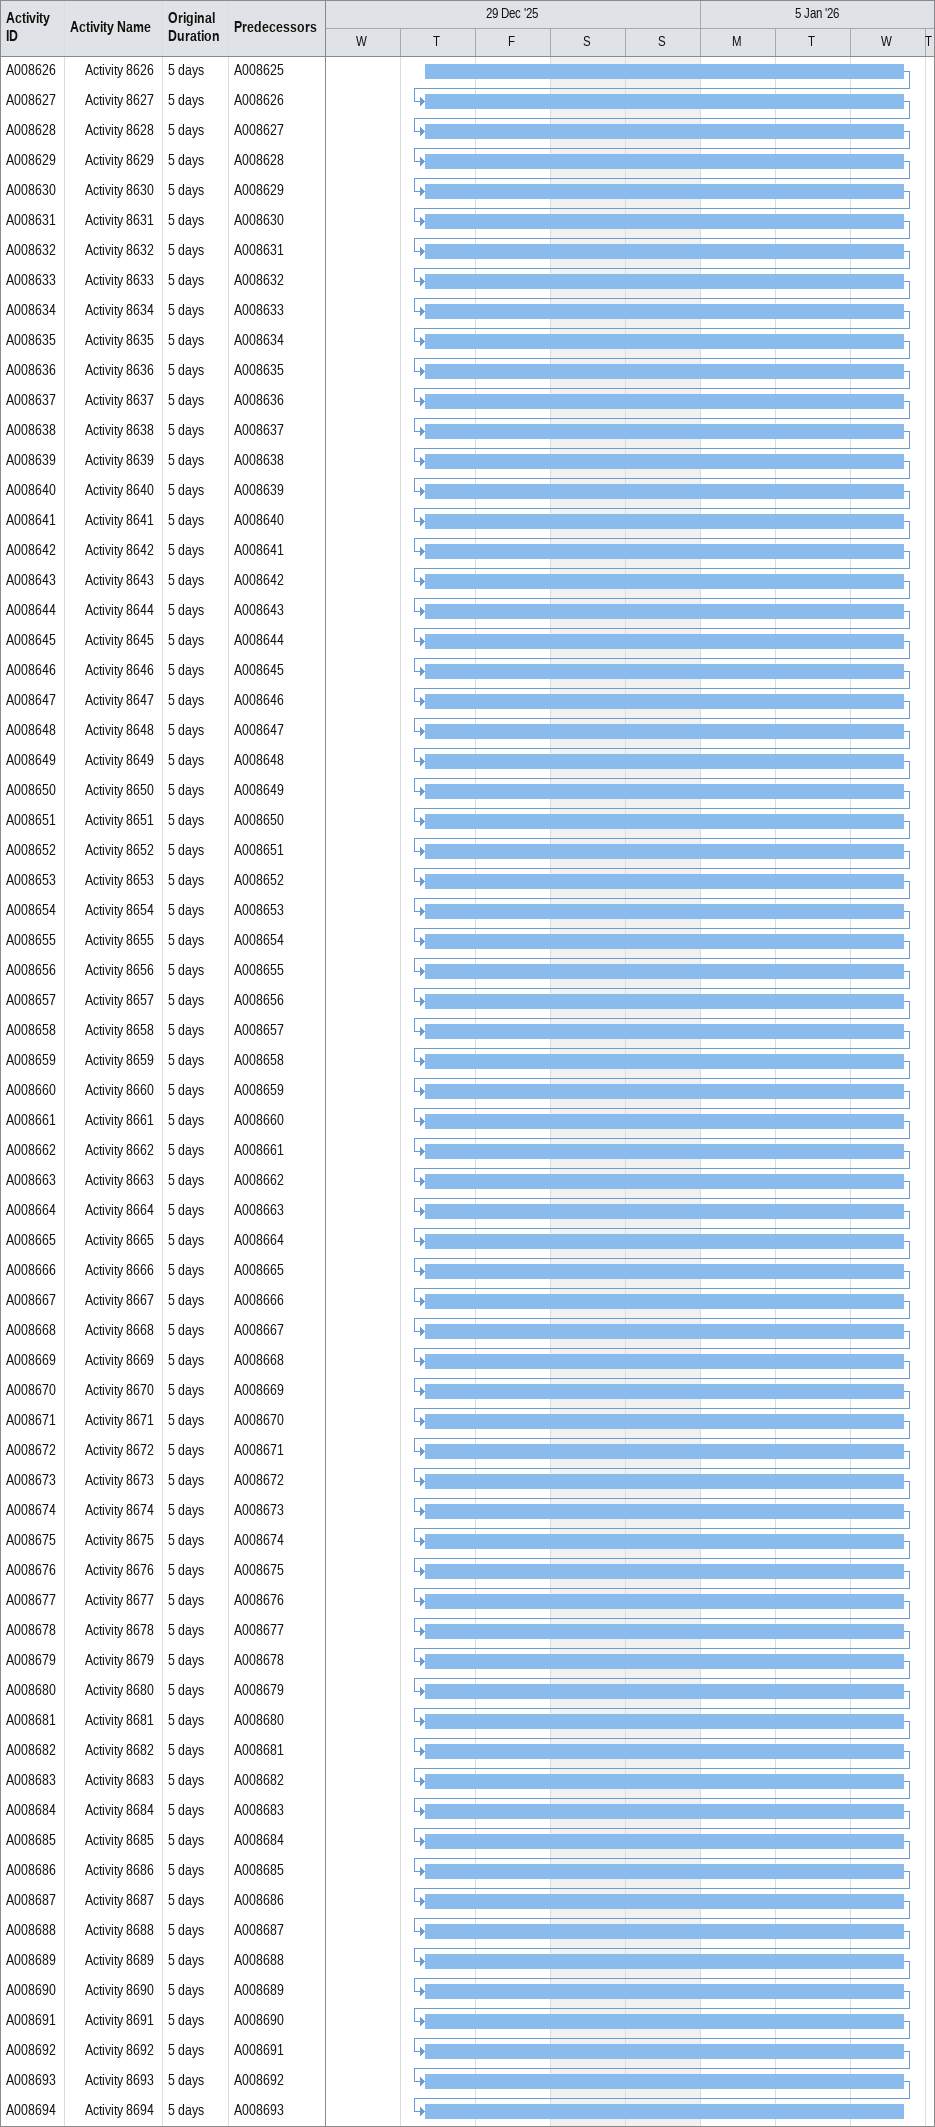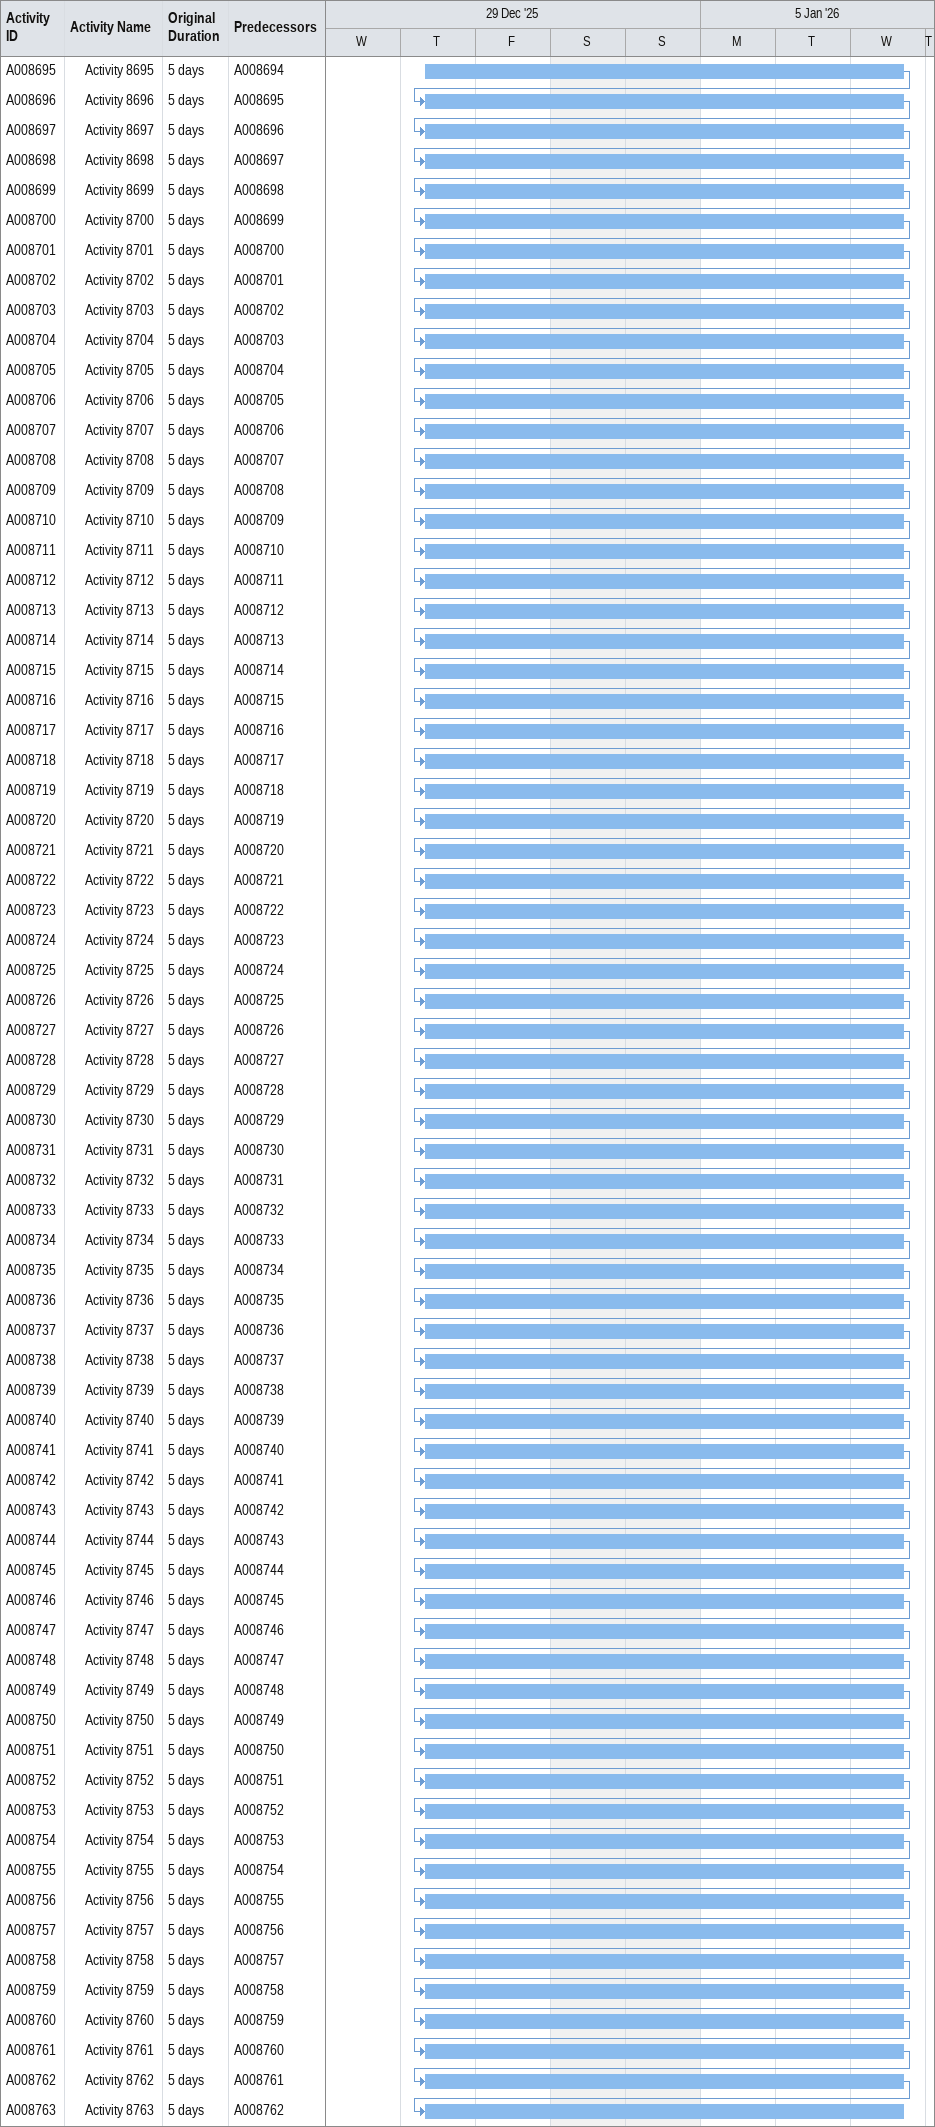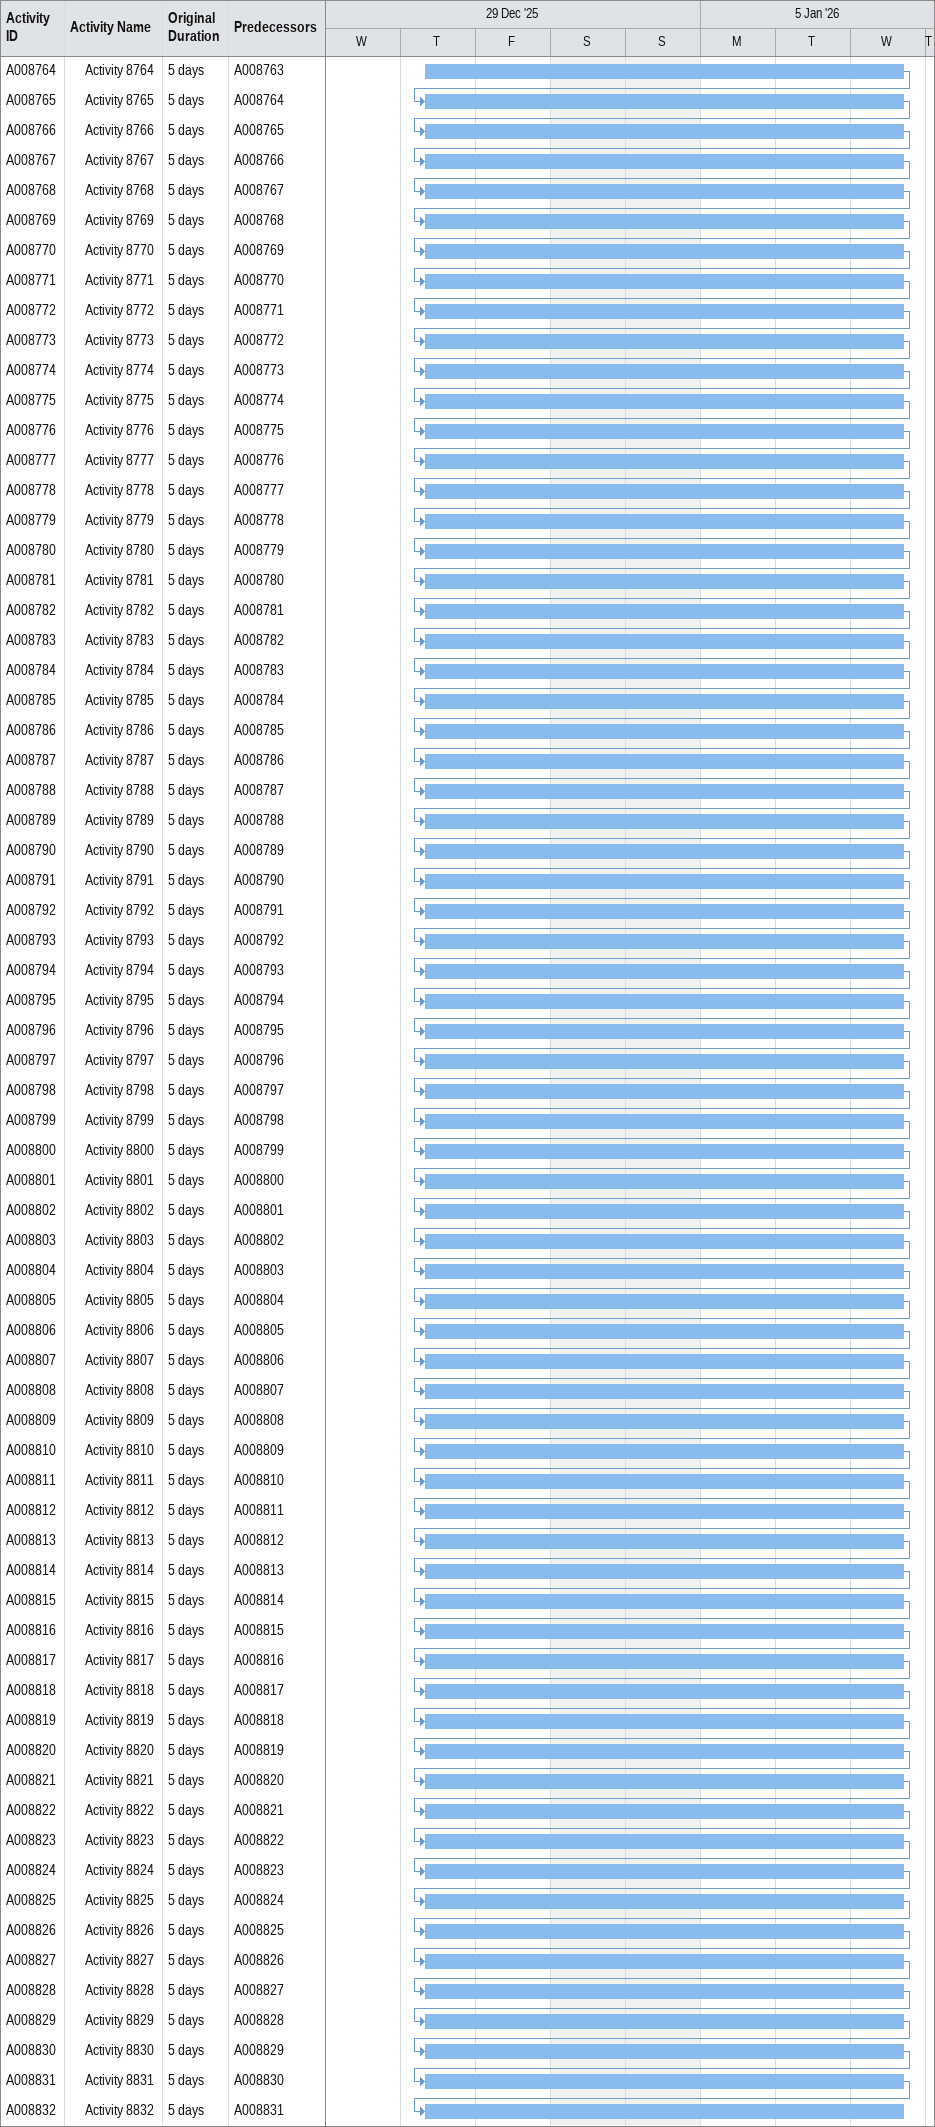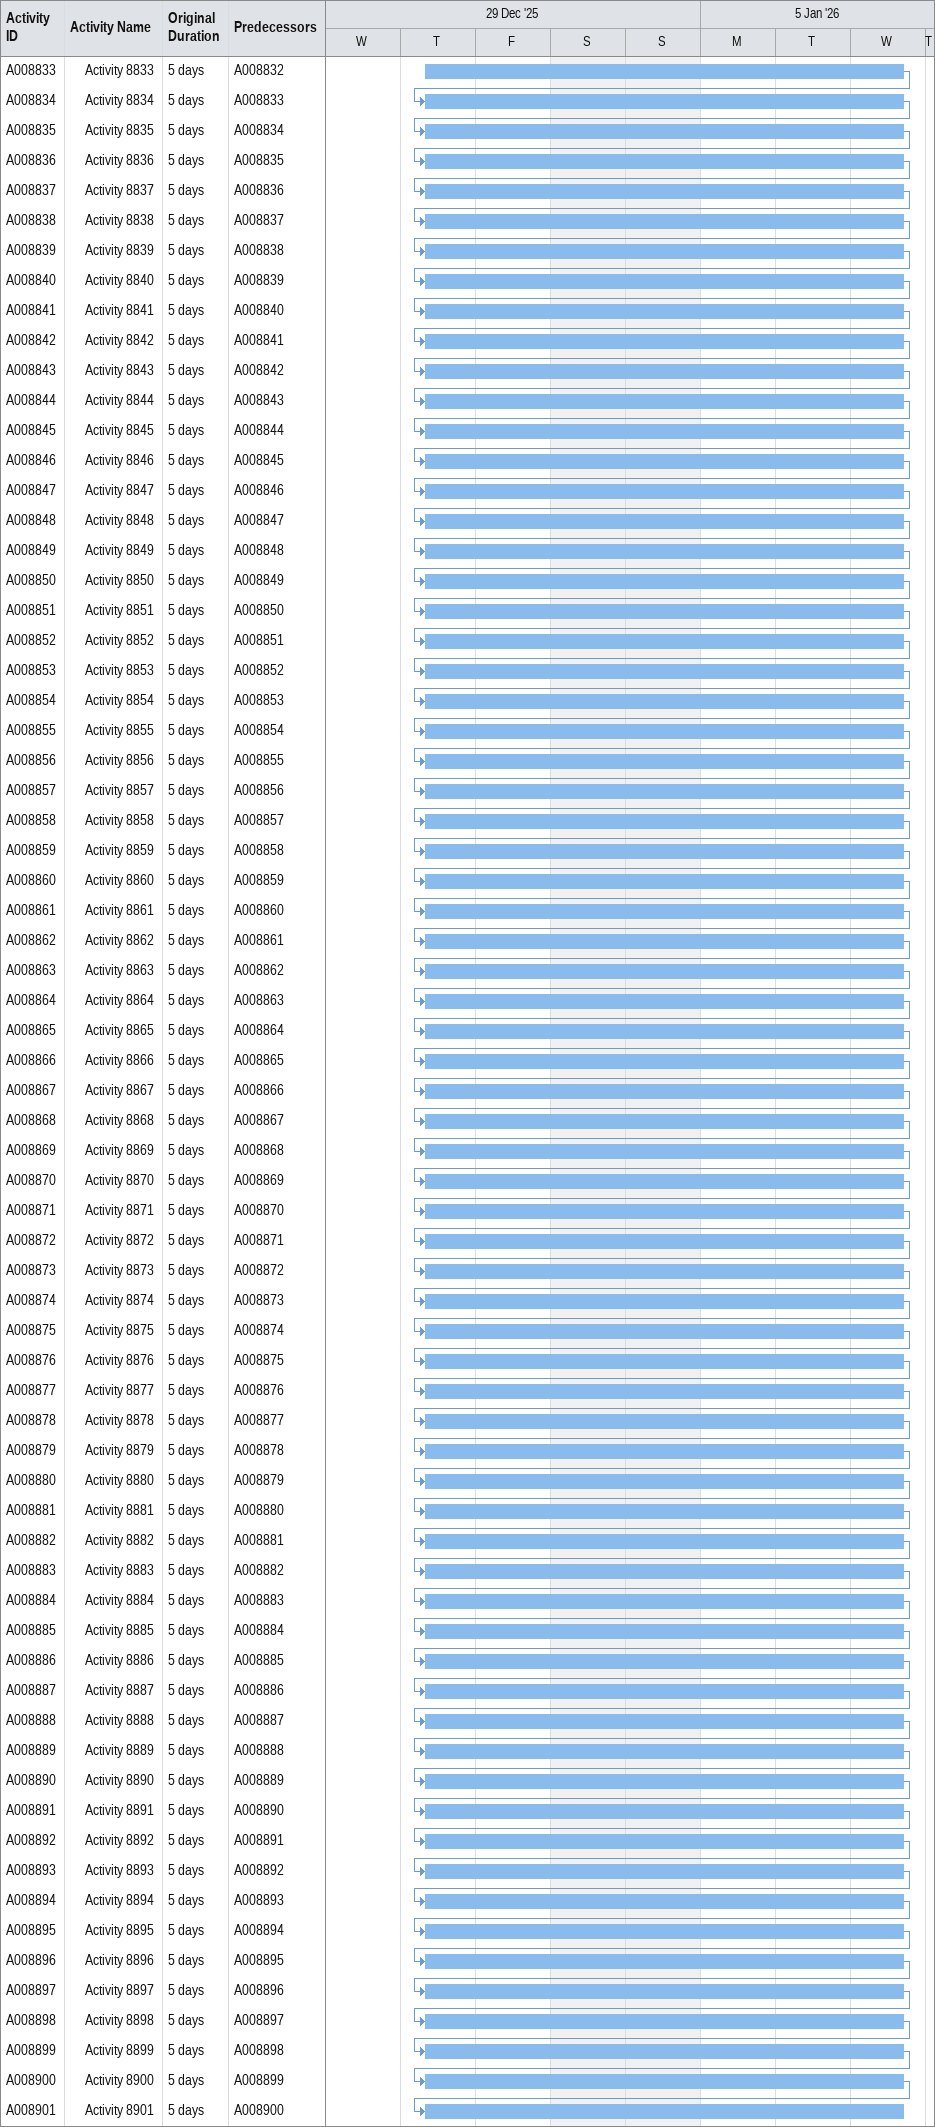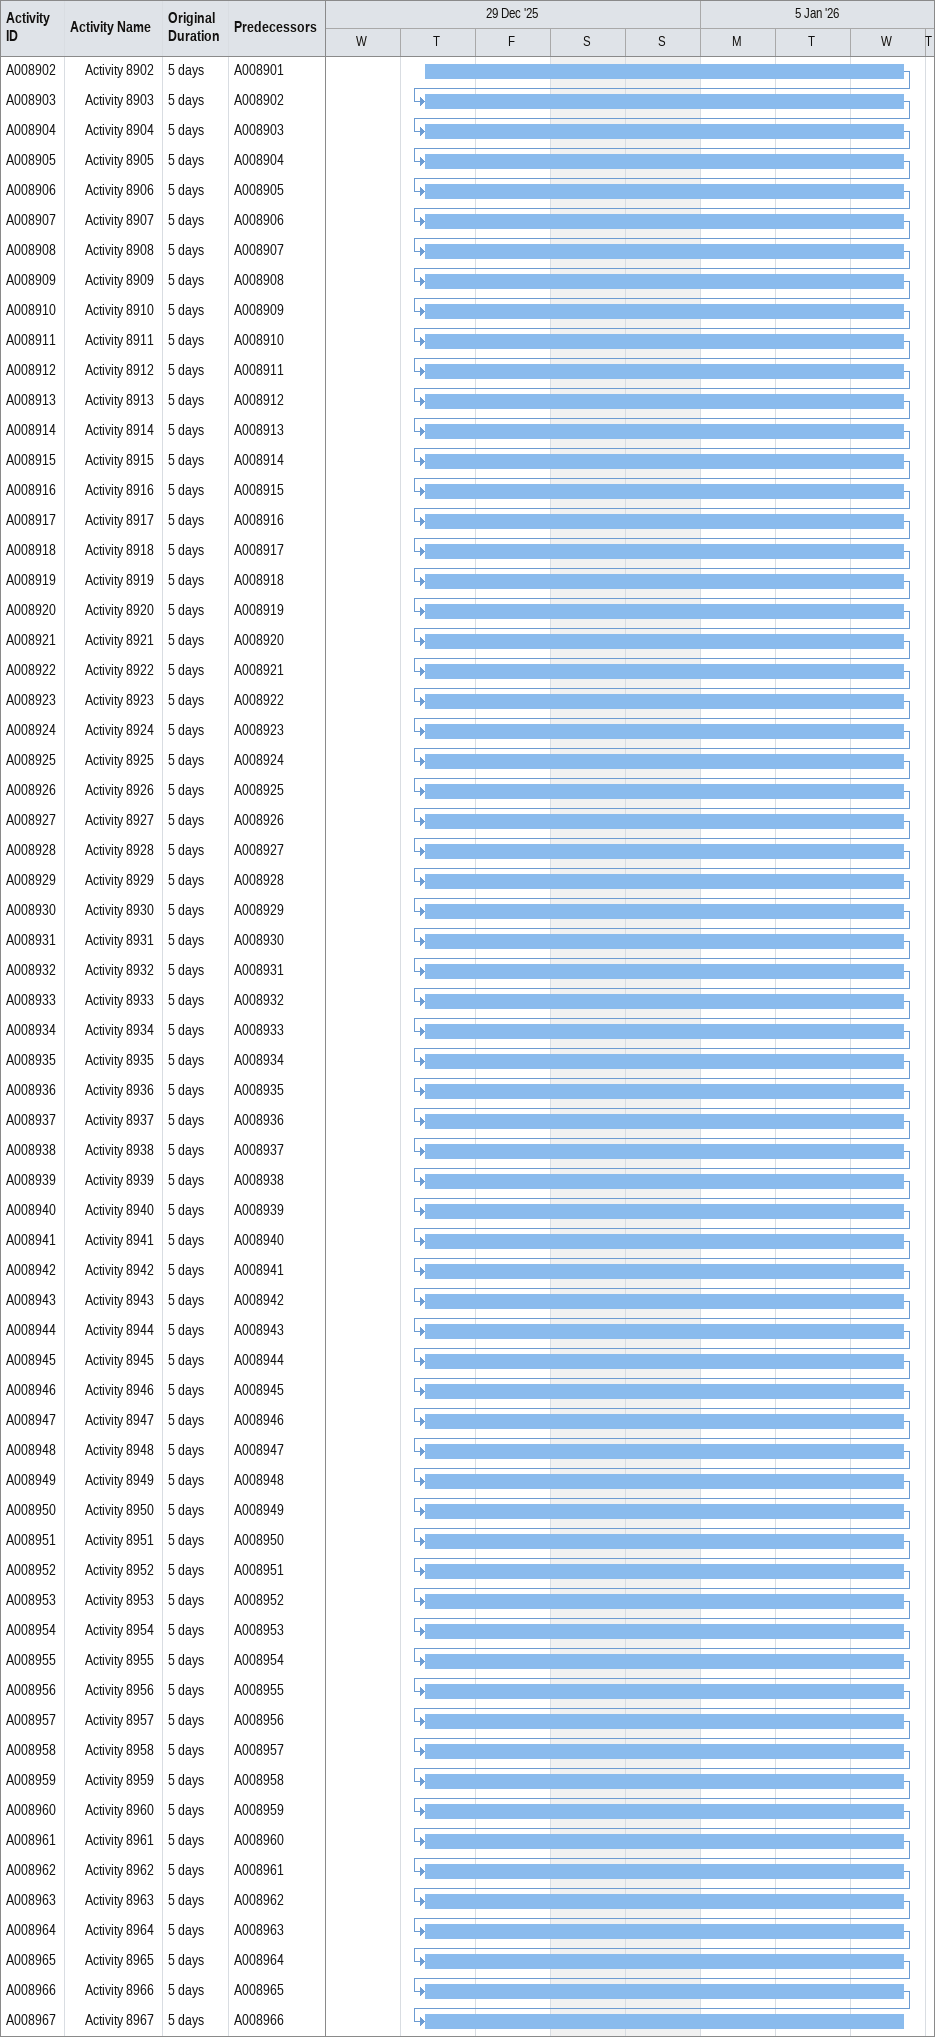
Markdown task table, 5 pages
| ID | Level | Task | Original duration | Start | Finish | Predecessors |
|---|---|---|---|---|---|---|
| A008626 | 2 | Activity 8626 | 5d | 2026-01-01 | 2026-01-07 | A008625 |
| A008627 | 2 | Activity 8627 | 5d | 2026-01-01 | 2026-01-07 | A008626 |
| A008628 | 2 | Activity 8628 | 5d | 2026-01-01 | 2026-01-07 | A008627 |
| A008629 | 2 | Activity 8629 | 5d | 2026-01-01 | 2026-01-07 | A008628 |
| A008630 | 2 | Activity 8630 | 5d | 2026-01-01 | 2026-01-07 | A008629 |
| A008631 | 2 | Activity 8631 | 5d | 2026-01-01 | 2026-01-07 | A008630 |
| A008632 | 2 | Activity 8632 | 5d | 2026-01-01 | 2026-01-07 | A008631 |
| A008633 | 2 | Activity 8633 | 5d | 2026-01-01 | 2026-01-07 | A008632 |
| A008634 | 2 | Activity 8634 | 5d | 2026-01-01 | 2026-01-07 | A008633 |
| A008635 | 2 | Activity 8635 | 5d | 2026-01-01 | 2026-01-07 | A008634 |
| A008636 | 2 | Activity 8636 | 5d | 2026-01-01 | 2026-01-07 | A008635 |
| A008637 | 2 | Activity 8637 | 5d | 2026-01-01 | 2026-01-07 | A008636 |
| A008638 | 2 | Activity 8638 | 5d | 2026-01-01 | 2026-01-07 | A008637 |
| A008639 | 2 | Activity 8639 | 5d | 2026-01-01 | 2026-01-07 | A008638 |
| A008640 | 2 | Activity 8640 | 5d | 2026-01-01 | 2026-01-07 | A008639 |
| A008641 | 2 | Activity 8641 | 5d | 2026-01-01 | 2026-01-07 | A008640 |
| A008642 | 2 | Activity 8642 | 5d | 2026-01-01 | 2026-01-07 | A008641 |
| A008643 | 2 | Activity 8643 | 5d | 2026-01-01 | 2026-01-07 | A008642 |
| A008644 | 2 | Activity 8644 | 5d | 2026-01-01 | 2026-01-07 | A008643 |
| A008645 | 2 | Activity 8645 | 5d | 2026-01-01 | 2026-01-07 | A008644 |
| A008646 | 2 | Activity 8646 | 5d | 2026-01-01 | 2026-01-07 | A008645 |
| A008647 | 2 | Activity 8647 | 5d | 2026-01-01 | 2026-01-07 | A008646 |
| A008648 | 2 | Activity 8648 | 5d | 2026-01-01 | 2026-01-07 | A008647 |
| A008649 | 2 | Activity 8649 | 5d | 2026-01-01 | 2026-01-07 | A008648 |
| A008650 | 2 | Activity 8650 | 5d | 2026-01-01 | 2026-01-07 | A008649 |
| A008651 | 2 | Activity 8651 | 5d | 2026-01-01 | 2026-01-07 | A008650 |
| A008652 | 2 | Activity 8652 | 5d | 2026-01-01 | 2026-01-07 | A008651 |
| A008653 | 2 | Activity 8653 | 5d | 2026-01-01 | 2026-01-07 | A008652 |
| A008654 | 2 | Activity 8654 | 5d | 2026-01-01 | 2026-01-07 | A008653 |
| A008655 | 2 | Activity 8655 | 5d | 2026-01-01 | 2026-01-07 | A008654 |
| A008656 | 2 | Activity 8656 | 5d | 2026-01-01 | 2026-01-07 | A008655 |
| A008657 | 2 | Activity 8657 | 5d | 2026-01-01 | 2026-01-07 | A008656 |
| A008658 | 2 | Activity 8658 | 5d | 2026-01-01 | 2026-01-07 | A008657 |
| A008659 | 2 | Activity 8659 | 5d | 2026-01-01 | 2026-01-07 | A008658 |
| A008660 | 2 | Activity 8660 | 5d | 2026-01-01 | 2026-01-07 | A008659 |
| A008661 | 2 | Activity 8661 | 5d | 2026-01-01 | 2026-01-07 | A008660 |
| A008662 | 2 | Activity 8662 | 5d | 2026-01-01 | 2026-01-07 | A008661 |
| A008663 | 2 | Activity 8663 | 5d | 2026-01-01 | 2026-01-07 | A008662 |
| A008664 | 2 | Activity 8664 | 5d | 2026-01-01 | 2026-01-07 | A008663 |
| A008665 | 2 | Activity 8665 | 5d | 2026-01-01 | 2026-01-07 | A008664 |
| A008666 | 2 | Activity 8666 | 5d | 2026-01-01 | 2026-01-07 | A008665 |
| A008667 | 2 | Activity 8667 | 5d | 2026-01-01 | 2026-01-07 | A008666 |
| A008668 | 2 | Activity 8668 | 5d | 2026-01-01 | 2026-01-07 | A008667 |
| A008669 | 2 | Activity 8669 | 5d | 2026-01-01 | 2026-01-07 | A008668 |
| A008670 | 2 | Activity 8670 | 5d | 2026-01-01 | 2026-01-07 | A008669 |
| A008671 | 2 | Activity 8671 | 5d | 2026-01-01 | 2026-01-07 | A008670 |
| A008672 | 2 | Activity 8672 | 5d | 2026-01-01 | 2026-01-07 | A008671 |
| A008673 | 2 | Activity 8673 | 5d | 2026-01-01 | 2026-01-07 | A008672 |
| A008674 | 2 | Activity 8674 | 5d | 2026-01-01 | 2026-01-07 | A008673 |
| A008675 | 2 | Activity 8675 | 5d | 2026-01-01 | 2026-01-07 | A008674 |
| A008676 | 2 | Activity 8676 | 5d | 2026-01-01 | 2026-01-07 | A008675 |
| A008677 | 2 | Activity 8677 | 5d | 2026-01-01 | 2026-01-07 | A008676 |
| A008678 | 2 | Activity 8678 | 5d | 2026-01-01 | 2026-01-07 | A008677 |
| A008679 | 2 | Activity 8679 | 5d | 2026-01-01 | 2026-01-07 | A008678 |
| A008680 | 2 | Activity 8680 | 5d | 2026-01-01 | 2026-01-07 | A008679 |
| A008681 | 2 | Activity 8681 | 5d | 2026-01-01 | 2026-01-07 | A008680 |
| A008682 | 2 | Activity 8682 | 5d | 2026-01-01 | 2026-01-07 | A008681 |
| A008683 | 2 | Activity 8683 | 5d | 2026-01-01 | 2026-01-07 | A008682 |
| A008684 | 2 | Activity 8684 | 5d | 2026-01-01 | 2026-01-07 | A008683 |
| A008685 | 2 | Activity 8685 | 5d | 2026-01-01 | 2026-01-07 | A008684 |
| A008686 | 2 | Activity 8686 | 5d | 2026-01-01 | 2026-01-07 | A008685 |
| A008687 | 2 | Activity 8687 | 5d | 2026-01-01 | 2026-01-07 | A008686 |
| A008688 | 2 | Activity 8688 | 5d | 2026-01-01 | 2026-01-07 | A008687 |
| A008689 | 2 | Activity 8689 | 5d | 2026-01-01 | 2026-01-07 | A008688 |
| A008690 | 2 | Activity 8690 | 5d | 2026-01-01 | 2026-01-07 | A008689 |
| A008691 | 2 | Activity 8691 | 5d | 2026-01-01 | 2026-01-07 | A008690 |
| A008692 | 2 | Activity 8692 | 5d | 2026-01-01 | 2026-01-07 | A008691 |
| A008693 | 2 | Activity 8693 | 5d | 2026-01-01 | 2026-01-07 | A008692 |
| A008694 | 2 | Activity 8694 | 5d | 2026-01-01 | 2026-01-07 | A008693 |
| A008695 | 2 | Activity 8695 | 5d | 2026-01-01 | 2026-01-07 | A008694 |
| A008696 | 2 | Activity 8696 | 5d | 2026-01-01 | 2026-01-07 | A008695 |
| A008697 | 2 | Activity 8697 | 5d | 2026-01-01 | 2026-01-07 | A008696 |
| A008698 | 2 | Activity 8698 | 5d | 2026-01-01 | 2026-01-07 | A008697 |
| A008699 | 2 | Activity 8699 | 5d | 2026-01-01 | 2026-01-07 | A008698 |
| A008700 | 2 | Activity 8700 | 5d | 2026-01-01 | 2026-01-07 | A008699 |
| A008701 | 2 | Activity 8701 | 5d | 2026-01-01 | 2026-01-07 | A008700 |
| A008702 | 2 | Activity 8702 | 5d | 2026-01-01 | 2026-01-07 | A008701 |
| A008703 | 2 | Activity 8703 | 5d | 2026-01-01 | 2026-01-07 | A008702 |
| A008704 | 2 | Activity 8704 | 5d | 2026-01-01 | 2026-01-07 | A008703 |
| A008705 | 2 | Activity 8705 | 5d | 2026-01-01 | 2026-01-07 | A008704 |
| A008706 | 2 | Activity 8706 | 5d | 2026-01-01 | 2026-01-07 | A008705 |
| A008707 | 2 | Activity 8707 | 5d | 2026-01-01 | 2026-01-07 | A008706 |
| A008708 | 2 | Activity 8708 | 5d | 2026-01-01 | 2026-01-07 | A008707 |
| A008709 | 2 | Activity 8709 | 5d | 2026-01-01 | 2026-01-07 | A008708 |
| A008710 | 2 | Activity 8710 | 5d | 2026-01-01 | 2026-01-07 | A008709 |
| A008711 | 2 | Activity 8711 | 5d | 2026-01-01 | 2026-01-07 | A008710 |
| A008712 | 2 | Activity 8712 | 5d | 2026-01-01 | 2026-01-07 | A008711 |
| A008713 | 2 | Activity 8713 | 5d | 2026-01-01 | 2026-01-07 | A008712 |
| A008714 | 2 | Activity 8714 | 5d | 2026-01-01 | 2026-01-07 | A008713 |
| A008715 | 2 | Activity 8715 | 5d | 2026-01-01 | 2026-01-07 | A008714 |
| A008716 | 2 | Activity 8716 | 5d | 2026-01-01 | 2026-01-07 | A008715 |
| A008717 | 2 | Activity 8717 | 5d | 2026-01-01 | 2026-01-07 | A008716 |
| A008718 | 2 | Activity 8718 | 5d | 2026-01-01 | 2026-01-07 | A008717 |
| A008719 | 2 | Activity 8719 | 5d | 2026-01-01 | 2026-01-07 | A008718 |
| A008720 | 2 | Activity 8720 | 5d | 2026-01-01 | 2026-01-07 | A008719 |
| A008721 | 2 | Activity 8721 | 5d | 2026-01-01 | 2026-01-07 | A008720 |
| A008722 | 2 | Activity 8722 | 5d | 2026-01-01 | 2026-01-07 | A008721 |
| A008723 | 2 | Activity 8723 | 5d | 2026-01-01 | 2026-01-07 | A008722 |
| A008724 | 2 | Activity 8724 | 5d | 2026-01-01 | 2026-01-07 | A008723 |
| A008725 | 2 | Activity 8725 | 5d | 2026-01-01 | 2026-01-07 | A008724 |
| A008726 | 2 | Activity 8726 | 5d | 2026-01-01 | 2026-01-07 | A008725 |
| A008727 | 2 | Activity 8727 | 5d | 2026-01-01 | 2026-01-07 | A008726 |
| A008728 | 2 | Activity 8728 | 5d | 2026-01-01 | 2026-01-07 | A008727 |
| A008729 | 2 | Activity 8729 | 5d | 2026-01-01 | 2026-01-07 | A008728 |
| A008730 | 2 | Activity 8730 | 5d | 2026-01-01 | 2026-01-07 | A008729 |
| A008731 | 2 | Activity 8731 | 5d | 2026-01-01 | 2026-01-07 | A008730 |
| A008732 | 2 | Activity 8732 | 5d | 2026-01-01 | 2026-01-07 | A008731 |
| A008733 | 2 | Activity 8733 | 5d | 2026-01-01 | 2026-01-07 | A008732 |
| A008734 | 2 | Activity 8734 | 5d | 2026-01-01 | 2026-01-07 | A008733 |
| A008735 | 2 | Activity 8735 | 5d | 2026-01-01 | 2026-01-07 | A008734 |
| A008736 | 2 | Activity 8736 | 5d | 2026-01-01 | 2026-01-07 | A008735 |
| A008737 | 2 | Activity 8737 | 5d | 2026-01-01 | 2026-01-07 | A008736 |
| A008738 | 2 | Activity 8738 | 5d | 2026-01-01 | 2026-01-07 | A008737 |
| A008739 | 2 | Activity 8739 | 5d | 2026-01-01 | 2026-01-07 | A008738 |
| A008740 | 2 | Activity 8740 | 5d | 2026-01-01 | 2026-01-07 | A008739 |
| A008741 | 2 | Activity 8741 | 5d | 2026-01-01 | 2026-01-07 | A008740 |
| A008742 | 2 | Activity 8742 | 5d | 2026-01-01 | 2026-01-07 | A008741 |
| A008743 | 2 | Activity 8743 | 5d | 2026-01-01 | 2026-01-07 | A008742 |
| A008744 | 2 | Activity 8744 | 5d | 2026-01-01 | 2026-01-07 | A008743 |
| A008745 | 2 | Activity 8745 | 5d | 2026-01-01 | 2026-01-07 | A008744 |
| A008746 | 2 | Activity 8746 | 5d | 2026-01-01 | 2026-01-07 | A008745 |
| A008747 | 2 | Activity 8747 | 5d | 2026-01-01 | 2026-01-07 | A008746 |
| A008748 | 2 | Activity 8748 | 5d | 2026-01-01 | 2026-01-07 | A008747 |
| A008749 | 2 | Activity 8749 | 5d | 2026-01-01 | 2026-01-07 | A008748 |
| A008750 | 2 | Activity 8750 | 5d | 2026-01-01 | 2026-01-07 | A008749 |
| A008751 | 2 | Activity 8751 | 5d | 2026-01-01 | 2026-01-07 | A008750 |
| A008752 | 2 | Activity 8752 | 5d | 2026-01-01 | 2026-01-07 | A008751 |
| A008753 | 2 | Activity 8753 | 5d | 2026-01-01 | 2026-01-07 | A008752 |
| A008754 | 2 | Activity 8754 | 5d | 2026-01-01 | 2026-01-07 | A008753 |
| A008755 | 2 | Activity 8755 | 5d | 2026-01-01 | 2026-01-07 | A008754 |
| A008756 | 2 | Activity 8756 | 5d | 2026-01-01 | 2026-01-07 | A008755 |
| A008757 | 2 | Activity 8757 | 5d | 2026-01-01 | 2026-01-07 | A008756 |
| A008758 | 2 | Activity 8758 | 5d | 2026-01-01 | 2026-01-07 | A008757 |
| A008759 | 2 | Activity 8759 | 5d | 2026-01-01 | 2026-01-07 | A008758 |
| A008760 | 2 | Activity 8760 | 5d | 2026-01-01 | 2026-01-07 | A008759 |
| A008761 | 2 | Activity 8761 | 5d | 2026-01-01 | 2026-01-07 | A008760 |
| A008762 | 2 | Activity 8762 | 5d | 2026-01-01 | 2026-01-07 | A008761 |
| A008763 | 2 | Activity 8763 | 5d | 2026-01-01 | 2026-01-07 | A008762 |
| A008764 | 2 | Activity 8764 | 5d | 2026-01-01 | 2026-01-07 | A008763 |
| A008765 | 2 | Activity 8765 | 5d | 2026-01-01 | 2026-01-07 | A008764 |
| A008766 | 2 | Activity 8766 | 5d | 2026-01-01 | 2026-01-07 | A008765 |
| A008767 | 2 | Activity 8767 | 5d | 2026-01-01 | 2026-01-07 | A008766 |
| A008768 | 2 | Activity 8768 | 5d | 2026-01-01 | 2026-01-07 | A008767 |
| A008769 | 2 | Activity 8769 | 5d | 2026-01-01 | 2026-01-07 | A008768 |
| A008770 | 2 | Activity 8770 | 5d | 2026-01-01 | 2026-01-07 | A008769 |
| A008771 | 2 | Activity 8771 | 5d | 2026-01-01 | 2026-01-07 | A008770 |
| A008772 | 2 | Activity 8772 | 5d | 2026-01-01 | 2026-01-07 | A008771 |
| A008773 | 2 | Activity 8773 | 5d | 2026-01-01 | 2026-01-07 | A008772 |
| A008774 | 2 | Activity 8774 | 5d | 2026-01-01 | 2026-01-07 | A008773 |
| A008775 | 2 | Activity 8775 | 5d | 2026-01-01 | 2026-01-07 | A008774 |
| A008776 | 2 | Activity 8776 | 5d | 2026-01-01 | 2026-01-07 | A008775 |
| A008777 | 2 | Activity 8777 | 5d | 2026-01-01 | 2026-01-07 | A008776 |
| A008778 | 2 | Activity 8778 | 5d | 2026-01-01 | 2026-01-07 | A008777 |
| A008779 | 2 | Activity 8779 | 5d | 2026-01-01 | 2026-01-07 | A008778 |
| A008780 | 2 | Activity 8780 | 5d | 2026-01-01 | 2026-01-07 | A008779 |
| A008781 | 2 | Activity 8781 | 5d | 2026-01-01 | 2026-01-07 | A008780 |
| A008782 | 2 | Activity 8782 | 5d | 2026-01-01 | 2026-01-07 | A008781 |
| A008783 | 2 | Activity 8783 | 5d | 2026-01-01 | 2026-01-07 | A008782 |
| A008784 | 2 | Activity 8784 | 5d | 2026-01-01 | 2026-01-07 | A008783 |
| A008785 | 2 | Activity 8785 | 5d | 2026-01-01 | 2026-01-07 | A008784 |
| A008786 | 2 | Activity 8786 | 5d | 2026-01-01 | 2026-01-07 | A008785 |
| A008787 | 2 | Activity 8787 | 5d | 2026-01-01 | 2026-01-07 | A008786 |
| A008788 | 2 | Activity 8788 | 5d | 2026-01-01 | 2026-01-07 | A008787 |
| A008789 | 2 | Activity 8789 | 5d | 2026-01-01 | 2026-01-07 | A008788 |
| A008790 | 2 | Activity 8790 | 5d | 2026-01-01 | 2026-01-07 | A008789 |
| A008791 | 2 | Activity 8791 | 5d | 2026-01-01 | 2026-01-07 | A008790 |
| A008792 | 2 | Activity 8792 | 5d | 2026-01-01 | 2026-01-07 | A008791 |
| A008793 | 2 | Activity 8793 | 5d | 2026-01-01 | 2026-01-07 | A008792 |
| A008794 | 2 | Activity 8794 | 5d | 2026-01-01 | 2026-01-07 | A008793 |
| A008795 | 2 | Activity 8795 | 5d | 2026-01-01 | 2026-01-07 | A008794 |
| A008796 | 2 | Activity 8796 | 5d | 2026-01-01 | 2026-01-07 | A008795 |
| A008797 | 2 | Activity 8797 | 5d | 2026-01-01 | 2026-01-07 | A008796 |
| A008798 | 2 | Activity 8798 | 5d | 2026-01-01 | 2026-01-07 | A008797 |
| A008799 | 2 | Activity 8799 | 5d | 2026-01-01 | 2026-01-07 | A008798 |
| A008800 | 2 | Activity 8800 | 5d | 2026-01-01 | 2026-01-07 | A008799 |
| A008801 | 2 | Activity 8801 | 5d | 2026-01-01 | 2026-01-07 | A008800 |
| A008802 | 2 | Activity 8802 | 5d | 2026-01-01 | 2026-01-07 | A008801 |
| A008803 | 2 | Activity 8803 | 5d | 2026-01-01 | 2026-01-07 | A008802 |
| A008804 | 2 | Activity 8804 | 5d | 2026-01-01 | 2026-01-07 | A008803 |
| A008805 | 2 | Activity 8805 | 5d | 2026-01-01 | 2026-01-07 | A008804 |
| A008806 | 2 | Activity 8806 | 5d | 2026-01-01 | 2026-01-07 | A008805 |
| A008807 | 2 | Activity 8807 | 5d | 2026-01-01 | 2026-01-07 | A008806 |
| A008808 | 2 | Activity 8808 | 5d | 2026-01-01 | 2026-01-07 | A008807 |
| A008809 | 2 | Activity 8809 | 5d | 2026-01-01 | 2026-01-07 | A008808 |
| A008810 | 2 | Activity 8810 | 5d | 2026-01-01 | 2026-01-07 | A008809 |
| A008811 | 2 | Activity 8811 | 5d | 2026-01-01 | 2026-01-07 | A008810 |
| A008812 | 2 | Activity 8812 | 5d | 2026-01-01 | 2026-01-07 | A008811 |
| A008813 | 2 | Activity 8813 | 5d | 2026-01-01 | 2026-01-07 | A008812 |
| A008814 | 2 | Activity 8814 | 5d | 2026-01-01 | 2026-01-07 | A008813 |
| A008815 | 2 | Activity 8815 | 5d | 2026-01-01 | 2026-01-07 | A008814 |
| A008816 | 2 | Activity 8816 | 5d | 2026-01-01 | 2026-01-07 | A008815 |
| A008817 | 2 | Activity 8817 | 5d | 2026-01-01 | 2026-01-07 | A008816 |
| A008818 | 2 | Activity 8818 | 5d | 2026-01-01 | 2026-01-07 | A008817 |
| A008819 | 2 | Activity 8819 | 5d | 2026-01-01 | 2026-01-07 | A008818 |
| A008820 | 2 | Activity 8820 | 5d | 2026-01-01 | 2026-01-07 | A008819 |
| A008821 | 2 | Activity 8821 | 5d | 2026-01-01 | 2026-01-07 | A008820 |
| A008822 | 2 | Activity 8822 | 5d | 2026-01-01 | 2026-01-07 | A008821 |
| A008823 | 2 | Activity 8823 | 5d | 2026-01-01 | 2026-01-07 | A008822 |
| A008824 | 2 | Activity 8824 | 5d | 2026-01-01 | 2026-01-07 | A008823 |
| A008825 | 2 | Activity 8825 | 5d | 2026-01-01 | 2026-01-07 | A008824 |
| A008826 | 2 | Activity 8826 | 5d | 2026-01-01 | 2026-01-07 | A008825 |
| A008827 | 2 | Activity 8827 | 5d | 2026-01-01 | 2026-01-07 | A008826 |
| A008828 | 2 | Activity 8828 | 5d | 2026-01-01 | 2026-01-07 | A008827 |
| A008829 | 2 | Activity 8829 | 5d | 2026-01-01 | 2026-01-07 | A008828 |
| A008830 | 2 | Activity 8830 | 5d | 2026-01-01 | 2026-01-07 | A008829 |
| A008831 | 2 | Activity 8831 | 5d | 2026-01-01 | 2026-01-07 | A008830 |
| A008832 | 2 | Activity 8832 | 5d | 2026-01-01 | 2026-01-07 | A008831 |
| A008833 | 2 | Activity 8833 | 5d | 2026-01-01 | 2026-01-07 | A008832 |
| A008834 | 2 | Activity 8834 | 5d | 2026-01-01 | 2026-01-07 | A008833 |
| A008835 | 2 | Activity 8835 | 5d | 2026-01-01 | 2026-01-07 | A008834 |
| A008836 | 2 | Activity 8836 | 5d | 2026-01-01 | 2026-01-07 | A008835 |
| A008837 | 2 | Activity 8837 | 5d | 2026-01-01 | 2026-01-07 | A008836 |
| A008838 | 2 | Activity 8838 | 5d | 2026-01-01 | 2026-01-07 | A008837 |
| A008839 | 2 | Activity 8839 | 5d | 2026-01-01 | 2026-01-07 | A008838 |
| A008840 | 2 | Activity 8840 | 5d | 2026-01-01 | 2026-01-07 | A008839 |
| A008841 | 2 | Activity 8841 | 5d | 2026-01-01 | 2026-01-07 | A008840 |
| A008842 | 2 | Activity 8842 | 5d | 2026-01-01 | 2026-01-07 | A008841 |
| A008843 | 2 | Activity 8843 | 5d | 2026-01-01 | 2026-01-07 | A008842 |
| A008844 | 2 | Activity 8844 | 5d | 2026-01-01 | 2026-01-07 | A008843 |
| A008845 | 2 | Activity 8845 | 5d | 2026-01-01 | 2026-01-07 | A008844 |
| A008846 | 2 | Activity 8846 | 5d | 2026-01-01 | 2026-01-07 | A008845 |
| A008847 | 2 | Activity 8847 | 5d | 2026-01-01 | 2026-01-07 | A008846 |
| A008848 | 2 | Activity 8848 | 5d | 2026-01-01 | 2026-01-07 | A008847 |
| A008849 | 2 | Activity 8849 | 5d | 2026-01-01 | 2026-01-07 | A008848 |
| A008850 | 2 | Activity 8850 | 5d | 2026-01-01 | 2026-01-07 | A008849 |
| A008851 | 2 | Activity 8851 | 5d | 2026-01-01 | 2026-01-07 | A008850 |
| A008852 | 2 | Activity 8852 | 5d | 2026-01-01 | 2026-01-07 | A008851 |
| A008853 | 2 | Activity 8853 | 5d | 2026-01-01 | 2026-01-07 | A008852 |
| A008854 | 2 | Activity 8854 | 5d | 2026-01-01 | 2026-01-07 | A008853 |
| A008855 | 2 | Activity 8855 | 5d | 2026-01-01 | 2026-01-07 | A008854 |
| A008856 | 2 | Activity 8856 | 5d | 2026-01-01 | 2026-01-07 | A008855 |
| A008857 | 2 | Activity 8857 | 5d | 2026-01-01 | 2026-01-07 | A008856 |
| A008858 | 2 | Activity 8858 | 5d | 2026-01-01 | 2026-01-07 | A008857 |
| A008859 | 2 | Activity 8859 | 5d | 2026-01-01 | 2026-01-07 | A008858 |
| A008860 | 2 | Activity 8860 | 5d | 2026-01-01 | 2026-01-07 | A008859 |
| A008861 | 2 | Activity 8861 | 5d | 2026-01-01 | 2026-01-07 | A008860 |
| A008862 | 2 | Activity 8862 | 5d | 2026-01-01 | 2026-01-07 | A008861 |
| A008863 | 2 | Activity 8863 | 5d | 2026-01-01 | 2026-01-07 | A008862 |
| A008864 | 2 | Activity 8864 | 5d | 2026-01-01 | 2026-01-07 | A008863 |
| A008865 | 2 | Activity 8865 | 5d | 2026-01-01 | 2026-01-07 | A008864 |
| A008866 | 2 | Activity 8866 | 5d | 2026-01-01 | 2026-01-07 | A008865 |
| A008867 | 2 | Activity 8867 | 5d | 2026-01-01 | 2026-01-07 | A008866 |
| A008868 | 2 | Activity 8868 | 5d | 2026-01-01 | 2026-01-07 | A008867 |
| A008869 | 2 | Activity 8869 | 5d | 2026-01-01 | 2026-01-07 | A008868 |
| A008870 | 2 | Activity 8870 | 5d | 2026-01-01 | 2026-01-07 | A008869 |
| A008871 | 2 | Activity 8871 | 5d | 2026-01-01 | 2026-01-07 | A008870 |
| A008872 | 2 | Activity 8872 | 5d | 2026-01-01 | 2026-01-07 | A008871 |
| A008873 | 2 | Activity 8873 | 5d | 2026-01-01 | 2026-01-07 | A008872 |
| A008874 | 2 | Activity 8874 | 5d | 2026-01-01 | 2026-01-07 | A008873 |
| A008875 | 2 | Activity 8875 | 5d | 2026-01-01 | 2026-01-07 | A008874 |
| A008876 | 2 | Activity 8876 | 5d | 2026-01-01 | 2026-01-07 | A008875 |
| A008877 | 2 | Activity 8877 | 5d | 2026-01-01 | 2026-01-07 | A008876 |
| A008878 | 2 | Activity 8878 | 5d | 2026-01-01 | 2026-01-07 | A008877 |
| A008879 | 2 | Activity 8879 | 5d | 2026-01-01 | 2026-01-07 | A008878 |
| A008880 | 2 | Activity 8880 | 5d | 2026-01-01 | 2026-01-07 | A008879 |
| A008881 | 2 | Activity 8881 | 5d | 2026-01-01 | 2026-01-07 | A008880 |
| A008882 | 2 | Activity 8882 | 5d | 2026-01-01 | 2026-01-07 | A008881 |
| A008883 | 2 | Activity 8883 | 5d | 2026-01-01 | 2026-01-07 | A008882 |
| A008884 | 2 | Activity 8884 | 5d | 2026-01-01 | 2026-01-07 | A008883 |
| A008885 | 2 | Activity 8885 | 5d | 2026-01-01 | 2026-01-07 | A008884 |
| A008886 | 2 | Activity 8886 | 5d | 2026-01-01 | 2026-01-07 | A008885 |
| A008887 | 2 | Activity 8887 | 5d | 2026-01-01 | 2026-01-07 | A008886 |
| A008888 | 2 | Activity 8888 | 5d | 2026-01-01 | 2026-01-07 | A008887 |
| A008889 | 2 | Activity 8889 | 5d | 2026-01-01 | 2026-01-07 | A008888 |
| A008890 | 2 | Activity 8890 | 5d | 2026-01-01 | 2026-01-07 | A008889 |
| A008891 | 2 | Activity 8891 | 5d | 2026-01-01 | 2026-01-07 | A008890 |
| A008892 | 2 | Activity 8892 | 5d | 2026-01-01 | 2026-01-07 | A008891 |
| A008893 | 2 | Activity 8893 | 5d | 2026-01-01 | 2026-01-07 | A008892 |
| A008894 | 2 | Activity 8894 | 5d | 2026-01-01 | 2026-01-07 | A008893 |
| A008895 | 2 | Activity 8895 | 5d | 2026-01-01 | 2026-01-07 | A008894 |
| A008896 | 2 | Activity 8896 | 5d | 2026-01-01 | 2026-01-07 | A008895 |
| A008897 | 2 | Activity 8897 | 5d | 2026-01-01 | 2026-01-07 | A008896 |
| A008898 | 2 | Activity 8898 | 5d | 2026-01-01 | 2026-01-07 | A008897 |
| A008899 | 2 | Activity 8899 | 5d | 2026-01-01 | 2026-01-07 | A008898 |
| A008900 | 2 | Activity 8900 | 5d | 2026-01-01 | 2026-01-07 | A008899 |
| A008901 | 2 | Activity 8901 | 5d | 2026-01-01 | 2026-01-07 | A008900 |
| A008902 | 2 | Activity 8902 | 5d | 2026-01-01 | 2026-01-07 | A008901 |
| A008903 | 2 | Activity 8903 | 5d | 2026-01-01 | 2026-01-07 | A008902 |
| A008904 | 2 | Activity 8904 | 5d | 2026-01-01 | 2026-01-07 | A008903 |
| A008905 | 2 | Activity 8905 | 5d | 2026-01-01 | 2026-01-07 | A008904 |
| A008906 | 2 | Activity 8906 | 5d | 2026-01-01 | 2026-01-07 | A008905 |
| A008907 | 2 | Activity 8907 | 5d | 2026-01-01 | 2026-01-07 | A008906 |
| A008908 | 2 | Activity 8908 | 5d | 2026-01-01 | 2026-01-07 | A008907 |
| A008909 | 2 | Activity 8909 | 5d | 2026-01-01 | 2026-01-07 | A008908 |
| A008910 | 2 | Activity 8910 | 5d | 2026-01-01 | 2026-01-07 | A008909 |
| A008911 | 2 | Activity 8911 | 5d | 2026-01-01 | 2026-01-07 | A008910 |
| A008912 | 2 | Activity 8912 | 5d | 2026-01-01 | 2026-01-07 | A008911 |
| A008913 | 2 | Activity 8913 | 5d | 2026-01-01 | 2026-01-07 | A008912 |
| A008914 | 2 | Activity 8914 | 5d | 2026-01-01 | 2026-01-07 | A008913 |
| A008915 | 2 | Activity 8915 | 5d | 2026-01-01 | 2026-01-07 | A008914 |
| A008916 | 2 | Activity 8916 | 5d | 2026-01-01 | 2026-01-07 | A008915 |
| A008917 | 2 | Activity 8917 | 5d | 2026-01-01 | 2026-01-07 | A008916 |
| A008918 | 2 | Activity 8918 | 5d | 2026-01-01 | 2026-01-07 | A008917 |
| A008919 | 2 | Activity 8919 | 5d | 2026-01-01 | 2026-01-07 | A008918 |
| A008920 | 2 | Activity 8920 | 5d | 2026-01-01 | 2026-01-07 | A008919 |
| A008921 | 2 | Activity 8921 | 5d | 2026-01-01 | 2026-01-07 | A008920 |
| A008922 | 2 | Activity 8922 | 5d | 2026-01-01 | 2026-01-07 | A008921 |
| A008923 | 2 | Activity 8923 | 5d | 2026-01-01 | 2026-01-07 | A008922 |
| A008924 | 2 | Activity 8924 | 5d | 2026-01-01 | 2026-01-07 | A008923 |
| A008925 | 2 | Activity 8925 | 5d | 2026-01-01 | 2026-01-07 | A008924 |
| A008926 | 2 | Activity 8926 | 5d | 2026-01-01 | 2026-01-07 | A008925 |
| A008927 | 2 | Activity 8927 | 5d | 2026-01-01 | 2026-01-07 | A008926 |
| A008928 | 2 | Activity 8928 | 5d | 2026-01-01 | 2026-01-07 | A008927 |
| A008929 | 2 | Activity 8929 | 5d | 2026-01-01 | 2026-01-07 | A008928 |
| A008930 | 2 | Activity 8930 | 5d | 2026-01-01 | 2026-01-07 | A008929 |
| A008931 | 2 | Activity 8931 | 5d | 2026-01-01 | 2026-01-07 | A008930 |
| A008932 | 2 | Activity 8932 | 5d | 2026-01-01 | 2026-01-07 | A008931 |
| A008933 | 2 | Activity 8933 | 5d | 2026-01-01 | 2026-01-07 | A008932 |
| A008934 | 2 | Activity 8934 | 5d | 2026-01-01 | 2026-01-07 | A008933 |
| A008935 | 2 | Activity 8935 | 5d | 2026-01-01 | 2026-01-07 | A008934 |
| A008936 | 2 | Activity 8936 | 5d | 2026-01-01 | 2026-01-07 | A008935 |
| A008937 | 2 | Activity 8937 | 5d | 2026-01-01 | 2026-01-07 | A008936 |
| A008938 | 2 | Activity 8938 | 5d | 2026-01-01 | 2026-01-07 | A008937 |
| A008939 | 2 | Activity 8939 | 5d | 2026-01-01 | 2026-01-07 | A008938 |
| A008940 | 2 | Activity 8940 | 5d | 2026-01-01 | 2026-01-07 | A008939 |
| A008941 | 2 | Activity 8941 | 5d | 2026-01-01 | 2026-01-07 | A008940 |
| A008942 | 2 | Activity 8942 | 5d | 2026-01-01 | 2026-01-07 | A008941 |
| A008943 | 2 | Activity 8943 | 5d | 2026-01-01 | 2026-01-07 | A008942 |
| A008944 | 2 | Activity 8944 | 5d | 2026-01-01 | 2026-01-07 | A008943 |
| A008945 | 2 | Activity 8945 | 5d | 2026-01-01 | 2026-01-07 | A008944 |
| A008946 | 2 | Activity 8946 | 5d | 2026-01-01 | 2026-01-07 | A008945 |
| A008947 | 2 | Activity 8947 | 5d | 2026-01-01 | 2026-01-07 | A008946 |
| A008948 | 2 | Activity 8948 | 5d | 2026-01-01 | 2026-01-07 | A008947 |
| A008949 | 2 | Activity 8949 | 5d | 2026-01-01 | 2026-01-07 | A008948 |
| A008950 | 2 | Activity 8950 | 5d | 2026-01-01 | 2026-01-07 | A008949 |
| A008951 | 2 | Activity 8951 | 5d | 2026-01-01 | 2026-01-07 | A008950 |
| A008952 | 2 | Activity 8952 | 5d | 2026-01-01 | 2026-01-07 | A008951 |
| A008953 | 2 | Activity 8953 | 5d | 2026-01-01 | 2026-01-07 | A008952 |
| A008954 | 2 | Activity 8954 | 5d | 2026-01-01 | 2026-01-07 | A008953 |
| A008955 | 2 | Activity 8955 | 5d | 2026-01-01 | 2026-01-07 | A008954 |
| A008956 | 2 | Activity 8956 | 5d | 2026-01-01 | 2026-01-07 | A008955 |
| A008957 | 2 | Activity 8957 | 5d | 2026-01-01 | 2026-01-07 | A008956 |
| A008958 | 2 | Activity 8958 | 5d | 2026-01-01 | 2026-01-07 | A008957 |
| A008959 | 2 | Activity 8959 | 5d | 2026-01-01 | 2026-01-07 | A008958 |
| A008960 | 2 | Activity 8960 | 5d | 2026-01-01 | 2026-01-07 | A008959 |
| A008961 | 2 | Activity 8961 | 5d | 2026-01-01 | 2026-01-07 | A008960 |
| A008962 | 2 | Activity 8962 | 5d | 2026-01-01 | 2026-01-07 | A008961 |
| A008963 | 2 | Activity 8963 | 5d | 2026-01-01 | 2026-01-07 | A008962 |
| A008964 | 2 | Activity 8964 | 5d | 2026-01-01 | 2026-01-07 | A008963 |
| A008965 | 2 | Activity 8965 | 5d | 2026-01-01 | 2026-01-07 | A008964 |
| A008966 | 2 | Activity 8966 | 5d | 2026-01-01 | 2026-01-07 | A008965 |
| A008967 | 2 | Activity 8967 | 5d | 2026-01-01 | 2026-01-07 | A008966 |
